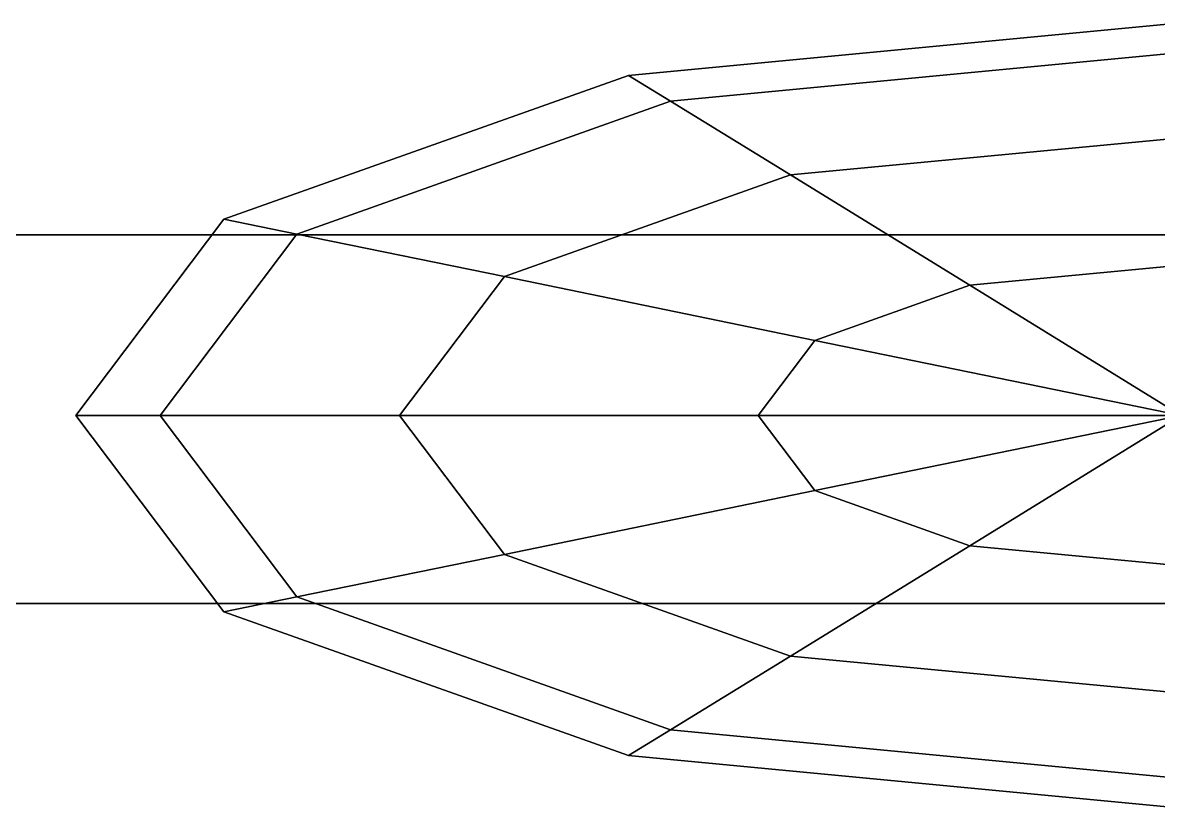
# Model space of a CAD drawing. Header units: metres. Extents: x -25 to 25, y -4.5 to 2.7.
# Drawn here: x -5.6 to -2.519, y -1.066 to 1.065 of the extents above; entities that cross this region are included whole.
import ezdxf

# ---------------------------------------------------------------- set-up
doc = ezdxf.new("R2010")
doc.units = ezdxf.units.M

msp = doc.modelspace()

# ---------------------------------------------------------------- linework, layer by layer
at = {"color": 50}
for points in [[(-2.4566, 1.06458, -9.94042), (-3.95603, 0.921852, -9.94042), (-3.8419, 0.851621, -9.27445), (-2.4566, 0.983488, -9.27445)], [(-2.4566, 0.983488, -10.6064), (-3.8419, 0.851621, -10.6064), (-3.95603, 0.921852, -9.94042), (-2.4566, 1.06458, -9.94042)], [(-2.4566, 0.983488, -9.27445), (-3.8419, 0.851621, -9.27445), (-3.51686, 0.65162, -8.70987), (-2.4566, 0.752546, -8.70987)], [(-2.4566, 0.752546, -11.171), (-3.51686, 0.65162, -11.171), (-3.8419, 0.851621, -10.6064), (-2.4566, 0.983488, -10.6064)], [(-3.8419, 0.851621, -10.6064), (-4.856, 0.491354, -10.6064), (-5.05369, 0.531902, -9.94042), (-3.95603, 0.921852, -9.94042)], [(-3.95603, 0.921852, -9.94042), (-5.05369, 0.531902, -9.94042), (-4.856, 0.491354, -9.27445), (-3.8419, 0.851621, -9.27445)], [(-3.51686, 0.65162, -11.171), (-4.29302, 0.375884, -11.171), (-4.856, 0.491354, -10.6064), (-3.8419, 0.851621, -10.6064)], [(-3.8419, 0.851621, -9.27445), (-4.856, 0.491354, -9.27445), (-4.29302, 0.375884, -8.70987), (-3.51686, 0.65162, -8.70987)], [(-2.4566, 0.752546, -8.70987), (-3.51686, 0.65162, -8.70987), (-3.03041, 0.352297, -8.33263), (-2.4566, 0.406918, -8.33263)], [(-2.4566, 0.406918, -11.5482), (-3.03041, 0.352297, -11.5482), (-3.51686, 0.65162, -11.171), (-2.4566, 0.752546, -11.171)], [(-3.03041, 0.352297, -11.5482), (-3.45047, 0.203069, -11.5482), (-4.29302, 0.375884, -11.171), (-3.51686, 0.65162, -11.171)], [(-3.51686, 0.65162, -8.70987), (-4.29302, 0.375884, -8.70987), (-3.45047, 0.203069, -8.33263), (-3.03041, 0.352297, -8.33263)], [(-5.05369, 0.531902, -9.94042), (-5.45546, -0.000779, -9.94042), (-5.22719, -0.000779, -9.27445), (-4.856, 0.491354, -9.27445)], [(-4.856, 0.491354, -10.6064), (-5.22719, -0.000779, -10.6064), (-5.45546, -0.000779, -9.94042), (-5.05369, 0.531902, -9.94042)], [(-4.856, 0.491354, -9.27445), (-5.22719, -0.000779, -9.27445), (-4.57712, -0.000779, -8.70987), (-4.29302, 0.375884, -8.70987)], [(-4.29302, 0.375884, -11.171), (-4.57712, -0.000779, -11.171), (-5.22719, -0.000779, -10.6064), (-4.856, 0.491354, -10.6064)], [(-2.4566, 0.406918, -8.33263), (-3.03041, 0.352297, -8.33263), (-2.4566, -0.000779, -8.20016)], [(-2.4566, -0.000779, -11.6807), (-3.03041, 0.352297, -11.5482), (-2.4566, 0.406918, -11.5482)], [(-4.29302, 0.375884, -8.70987), (-4.57712, -0.000779, -8.70987), (-3.60422, -0.000779, -8.33263), (-3.45047, 0.203069, -8.33263)], [(-3.45047, 0.203069, -11.5482), (-3.60422, -0.000779, -11.5482), (-4.57712, -0.000779, -11.171), (-4.29302, 0.375884, -11.171)], [(-2.4566, -0.000779, -11.6807), (-3.45047, 0.203069, -11.5482), (-3.03041, 0.352297, -11.5482)], [(-3.03041, 0.352297, -8.33263), (-3.45047, 0.203069, -8.33263), (-2.4566, -0.000779, -8.20016)], [(-3.45047, 0.203069, -8.33263), (-3.60422, -0.000779, -8.33263), (-2.4566, -0.000779, -8.20016)], [(-2.4566, -0.000779, -11.6807), (-3.60422, -0.000779, -11.5482), (-3.45047, 0.203069, -11.5482)], [(-5.22719, -0.000779, -10.6064), (-4.856, -0.492912, -10.6064), (-5.05369, -0.53346, -9.94042), (-5.45546, -0.000779, -9.94042)], [(-5.45546, -0.000779, -9.94042), (-5.05369, -0.53346, -9.94042), (-4.856, -0.492912, -9.27445), (-5.22719, -0.000779, -9.27445)], [(-4.57712, -0.000779, -11.171), (-4.29302, -0.377442, -11.171), (-4.856, -0.492912, -10.6064), (-5.22719, -0.000779, -10.6064)], [(-5.22719, -0.000779, -9.27445), (-4.856, -0.492912, -9.27445), (-4.29302, -0.377442, -8.70987), (-4.57712, -0.000779, -8.70987)], [(-3.60422, -0.000779, -11.5482), (-3.45047, -0.204627, -11.5482), (-4.29302, -0.377442, -11.171), (-4.57712, -0.000779, -11.171)], [(-4.57712, -0.000779, -8.70987), (-4.29302, -0.377442, -8.70987), (-3.45047, -0.204627, -8.33263), (-3.60422, -0.000779, -8.33263)], [(-2.4566, -0.000779, -11.6807), (-3.45047, -0.204627, -11.5482), (-3.60422, -0.000779, -11.5482)], [(-3.60422, -0.000779, -8.33263), (-3.45047, -0.204627, -8.33263), (-2.4566, -0.000779, -8.20016)], [(-3.45047, -0.204627, -8.33263), (-3.03041, -0.353855, -8.33263), (-2.4566, -0.000779, -8.20016)], [(-2.4566, -0.000779, -11.6807), (-3.03041, -0.353855, -11.5482), (-3.45047, -0.204627, -11.5482)], [(-2.4566, -0.000779, -11.6807), (-2.4566, -0.408476, -11.5482), (-3.03041, -0.353855, -11.5482)], [(-3.03041, -0.353855, -8.33263), (-2.4566, -0.408476, -8.33263), (-2.4566, -0.000779, -8.20016)], [(-4.29302, -0.377442, -8.70987), (-3.51686, -0.653178, -8.70987), (-3.03041, -0.353855, -8.33263), (-3.45047, -0.204627, -8.33263)], [(-3.45047, -0.204627, -11.5482), (-3.03041, -0.353855, -11.5482), (-3.51686, -0.653178, -11.171), (-4.29302, -0.377442, -11.171)], [(-3.03041, -0.353855, -11.5482), (-2.4566, -0.408476, -11.5482), (-2.4566, -0.754104, -11.171), (-3.51686, -0.653178, -11.171)], [(-3.51686, -0.653178, -8.70987), (-2.4566, -0.754104, -8.70987), (-2.4566, -0.408476, -8.33263), (-3.03041, -0.353855, -8.33263)], [(-4.856, -0.492912, -9.27445), (-3.8419, -0.853179, -9.27445), (-3.51686, -0.653178, -8.70987), (-4.29302, -0.377442, -8.70987)], [(-4.29302, -0.377442, -11.171), (-3.51686, -0.653178, -11.171), (-3.8419, -0.853179, -10.6064), (-4.856, -0.492912, -10.6064)], [(-5.05369, -0.53346, -9.94042), (-3.95603, -0.92341, -9.94042), (-3.8419, -0.853179, -9.27445), (-4.856, -0.492912, -9.27445)], [(-4.856, -0.492912, -10.6064), (-3.8419, -0.853179, -10.6064), (-3.95603, -0.92341, -9.94042), (-5.05369, -0.53346, -9.94042)], [(-3.51686, -0.653178, -11.171), (-2.4566, -0.754104, -11.171), (-2.4566, -0.985046, -10.6064), (-3.8419, -0.853179, -10.6064)], [(-3.8419, -0.853179, -9.27445), (-2.4566, -0.985046, -9.27445), (-2.4566, -0.754104, -8.70987), (-3.51686, -0.653178, -8.70987)], [(-3.8419, -0.853179, -10.6064), (-2.4566, -0.985046, -10.6064), (-2.4566, -1.06614, -9.94042), (-3.95603, -0.92341, -9.94042)], [(-3.95603, -0.92341, -9.94042), (-2.4566, -1.06614, -9.94042), (-2.4566, -0.985046, -9.27445), (-3.8419, -0.853179, -9.27445)]]:
    msp.add_3dface(points, dxfattribs=at)
at = {"color": 90}
for points in [[(-2.4566, 1.06458, -9.94042), (-3.95603, 0.921852, -9.94042), (-3.8419, 0.851621, -9.27445), (-2.4566, 0.983488, -9.27445)], [(-2.4566, 0.983488, -10.6064), (-3.8419, 0.851621, -10.6064), (-3.95603, 0.921852, -9.94042), (-2.4566, 1.06458, -9.94042)], [(-2.4566, 0.983488, -9.27445), (-3.8419, 0.851621, -9.27445), (-3.51686, 0.65162, -8.70987), (-2.4566, 0.752546, -8.70987)], [(-2.4566, 0.752546, -11.171), (-3.51686, 0.65162, -11.171), (-3.8419, 0.851621, -10.6064), (-2.4566, 0.983488, -10.6064)], [(-3.8419, 0.851621, -10.6064), (-4.856, 0.491354, -10.6064), (-5.05369, 0.531902, -9.94042), (-3.95603, 0.921852, -9.94042)], [(-3.95603, 0.921852, -9.94042), (-5.05369, 0.531902, -9.94042), (-4.856, 0.491354, -9.27445), (-3.8419, 0.851621, -9.27445)], [(-3.51686, 0.65162, -11.171), (-4.29302, 0.375884, -11.171), (-4.856, 0.491354, -10.6064), (-3.8419, 0.851621, -10.6064)], [(-3.8419, 0.851621, -9.27445), (-4.856, 0.491354, -9.27445), (-4.29302, 0.375884, -8.70987), (-3.51686, 0.65162, -8.70987)], [(-2.4566, 0.752546, -8.70987), (-3.51686, 0.65162, -8.70987), (-3.03041, 0.352297, -8.33263), (-2.4566, 0.406918, -8.33263)], [(-2.4566, 0.406918, -11.5482), (-3.03041, 0.352297, -11.5482), (-3.51686, 0.65162, -11.171), (-2.4566, 0.752546, -11.171)], [(-3.03041, 0.352297, -11.5482), (-3.45047, 0.203069, -11.5482), (-4.29302, 0.375884, -11.171), (-3.51686, 0.65162, -11.171)], [(-3.51686, 0.65162, -8.70987), (-4.29302, 0.375884, -8.70987), (-3.45047, 0.203069, -8.33263), (-3.03041, 0.352297, -8.33263)], [(-5.05369, 0.531902, -9.94042), (-5.45546, -0.000779, -9.94042), (-5.22719, -0.000779, -9.27445), (-4.856, 0.491354, -9.27445)], [(-4.856, 0.491354, -10.6064), (-5.22719, -0.000779, -10.6064), (-5.45546, -0.000779, -9.94042), (-5.05369, 0.531902, -9.94042)], [(-4.856, 0.491354, -9.27445), (-5.22719, -0.000779, -9.27445), (-4.57712, -0.000779, -8.70987), (-4.29302, 0.375884, -8.70987)], [(-4.29302, 0.375884, -11.171), (-4.57712, -0.000779, -11.171), (-5.22719, -0.000779, -10.6064), (-4.856, 0.491354, -10.6064)], [(-2.4566, 0.406918, -8.33263), (-3.03041, 0.352297, -8.33263), (-2.4566, -0.000779, -8.20016)], [(-2.4566, -0.000779, -11.6807), (-3.03041, 0.352297, -11.5482), (-2.4566, 0.406918, -11.5482)], [(-4.29302, 0.375884, -8.70987), (-4.57712, -0.000779, -8.70987), (-3.60422, -0.000779, -8.33263), (-3.45047, 0.203069, -8.33263)], [(-3.45047, 0.203069, -11.5482), (-3.60422, -0.000779, -11.5482), (-4.57712, -0.000779, -11.171), (-4.29302, 0.375884, -11.171)], [(-2.4566, -0.000779, -11.6807), (-3.45047, 0.203069, -11.5482), (-3.03041, 0.352297, -11.5482)], [(-3.03041, 0.352297, -8.33263), (-3.45047, 0.203069, -8.33263), (-2.4566, -0.000779, -8.20016)], [(-3.45047, 0.203069, -8.33263), (-3.60422, -0.000779, -8.33263), (-2.4566, -0.000779, -8.20016)], [(-2.4566, -0.000779, -11.6807), (-3.60422, -0.000779, -11.5482), (-3.45047, 0.203069, -11.5482)], [(-5.22719, -0.000779, -10.6064), (-4.856, -0.492912, -10.6064), (-5.05369, -0.53346, -9.94042), (-5.45546, -0.000779, -9.94042)], [(-5.45546, -0.000779, -9.94042), (-5.05369, -0.53346, -9.94042), (-4.856, -0.492912, -9.27445), (-5.22719, -0.000779, -9.27445)], [(-4.57712, -0.000779, -11.171), (-4.29302, -0.377442, -11.171), (-4.856, -0.492912, -10.6064), (-5.22719, -0.000779, -10.6064)], [(-5.22719, -0.000779, -9.27445), (-4.856, -0.492912, -9.27445), (-4.29302, -0.377442, -8.70987), (-4.57712, -0.000779, -8.70987)], [(-3.60422, -0.000779, -11.5482), (-3.45047, -0.204627, -11.5482), (-4.29302, -0.377442, -11.171), (-4.57712, -0.000779, -11.171)], [(-4.57712, -0.000779, -8.70987), (-4.29302, -0.377442, -8.70987), (-3.45047, -0.204627, -8.33263), (-3.60422, -0.000779, -8.33263)], [(-2.4566, -0.000779, -11.6807), (-3.45047, -0.204627, -11.5482), (-3.60422, -0.000779, -11.5482)], [(-3.60422, -0.000779, -8.33263), (-3.45047, -0.204627, -8.33263), (-2.4566, -0.000779, -8.20016)], [(-3.45047, -0.204627, -8.33263), (-3.03041, -0.353855, -8.33263), (-2.4566, -0.000779, -8.20016)], [(-2.4566, -0.000779, -11.6807), (-3.03041, -0.353855, -11.5482), (-3.45047, -0.204627, -11.5482)], [(-2.4566, -0.000779, -11.6807), (-2.4566, -0.408476, -11.5482), (-3.03041, -0.353855, -11.5482)], [(-3.03041, -0.353855, -8.33263), (-2.4566, -0.408476, -8.33263), (-2.4566, -0.000779, -8.20016)], [(-4.29302, -0.377442, -8.70987), (-3.51686, -0.653178, -8.70987), (-3.03041, -0.353855, -8.33263), (-3.45047, -0.204627, -8.33263)], [(-3.45047, -0.204627, -11.5482), (-3.03041, -0.353855, -11.5482), (-3.51686, -0.653178, -11.171), (-4.29302, -0.377442, -11.171)], [(-3.03041, -0.353855, -11.5482), (-2.4566, -0.408476, -11.5482), (-2.4566, -0.754104, -11.171), (-3.51686, -0.653178, -11.171)], [(-3.51686, -0.653178, -8.70987), (-2.4566, -0.754104, -8.70987), (-2.4566, -0.408476, -8.33263), (-3.03041, -0.353855, -8.33263)], [(-4.856, -0.492912, -9.27445), (-3.8419, -0.853179, -9.27445), (-3.51686, -0.653178, -8.70987), (-4.29302, -0.377442, -8.70987)], [(-4.29302, -0.377442, -11.171), (-3.51686, -0.653178, -11.171), (-3.8419, -0.853179, -10.6064), (-4.856, -0.492912, -10.6064)], [(-5.05369, -0.53346, -9.94042), (-3.95603, -0.92341, -9.94042), (-3.8419, -0.853179, -9.27445), (-4.856, -0.492912, -9.27445)], [(-4.856, -0.492912, -10.6064), (-3.8419, -0.853179, -10.6064), (-3.95603, -0.92341, -9.94042), (-5.05369, -0.53346, -9.94042)], [(-3.51686, -0.653178, -11.171), (-2.4566, -0.754104, -11.171), (-2.4566, -0.985046, -10.6064), (-3.8419, -0.853179, -10.6064)], [(-3.8419, -0.853179, -9.27445), (-2.4566, -0.985046, -9.27445), (-2.4566, -0.754104, -8.70987), (-3.51686, -0.653178, -8.70987)], [(-3.8419, -0.853179, -10.6064), (-2.4566, -0.985046, -10.6064), (-2.4566, -1.06614, -9.94042), (-3.95603, -0.92341, -9.94042)], [(-3.95603, -0.92341, -9.94042), (-2.4566, -1.06614, -9.94042), (-2.4566, -0.985046, -9.27445), (-3.8419, -0.853179, -9.27445)]]:
    msp.add_3dface(points, dxfattribs=at)
at = {"color": 170}
for points in [[(-2.4566, 1.06458, -9.94042), (-3.95603, 0.921852, -9.94042), (-3.8419, 0.851621, -9.27445), (-2.4566, 0.983488, -9.27445)], [(-2.4566, 0.983488, -10.6064), (-3.8419, 0.851621, -10.6064), (-3.95603, 0.921852, -9.94042), (-2.4566, 1.06458, -9.94042)], [(-2.4566, 0.983488, -9.27445), (-3.8419, 0.851621, -9.27445), (-3.51686, 0.65162, -8.70987), (-2.4566, 0.752546, -8.70987)], [(-2.4566, 0.752546, -11.171), (-3.51686, 0.65162, -11.171), (-3.8419, 0.851621, -10.6064), (-2.4566, 0.983488, -10.6064)], [(-3.8419, 0.851621, -10.6064), (-4.856, 0.491354, -10.6064), (-5.05369, 0.531902, -9.94042), (-3.95603, 0.921852, -9.94042)], [(-3.95603, 0.921852, -9.94042), (-5.05369, 0.531902, -9.94042), (-4.856, 0.491354, -9.27445), (-3.8419, 0.851621, -9.27445)], [(-3.51686, 0.65162, -11.171), (-4.29302, 0.375884, -11.171), (-4.856, 0.491354, -10.6064), (-3.8419, 0.851621, -10.6064)], [(-3.8419, 0.851621, -9.27445), (-4.856, 0.491354, -9.27445), (-4.29302, 0.375884, -8.70987), (-3.51686, 0.65162, -8.70987)], [(-2.4566, 0.752546, -8.70987), (-3.51686, 0.65162, -8.70987), (-3.03041, 0.352297, -8.33263), (-2.4566, 0.406918, -8.33263)], [(-2.4566, 0.406918, -11.5482), (-3.03041, 0.352297, -11.5482), (-3.51686, 0.65162, -11.171), (-2.4566, 0.752546, -11.171)], [(-3.03041, 0.352297, -11.5482), (-3.45047, 0.203069, -11.5482), (-4.29302, 0.375884, -11.171), (-3.51686, 0.65162, -11.171)], [(-3.51686, 0.65162, -8.70987), (-4.29302, 0.375884, -8.70987), (-3.45047, 0.203069, -8.33263), (-3.03041, 0.352297, -8.33263)], [(-5.05369, 0.531902, -9.94042), (-5.45546, -0.000779, -9.94042), (-5.22719, -0.000779, -9.27445), (-4.856, 0.491354, -9.27445)], [(-4.856, 0.491354, -10.6064), (-5.22719, -0.000779, -10.6064), (-5.45546, -0.000779, -9.94042), (-5.05369, 0.531902, -9.94042)], [(-4.856, 0.491354, -9.27445), (-5.22719, -0.000779, -9.27445), (-4.57712, -0.000779, -8.70987), (-4.29302, 0.375884, -8.70987)], [(-4.29302, 0.375884, -11.171), (-4.57712, -0.000779, -11.171), (-5.22719, -0.000779, -10.6064), (-4.856, 0.491354, -10.6064)], [(-2.4566, 0.406918, -8.33263), (-3.03041, 0.352297, -8.33263), (-2.4566, -0.000779, -8.20016)], [(-2.4566, -0.000779, -11.6807), (-3.03041, 0.352297, -11.5482), (-2.4566, 0.406918, -11.5482)], [(-4.29302, 0.375884, -8.70987), (-4.57712, -0.000779, -8.70987), (-3.60422, -0.000779, -8.33263), (-3.45047, 0.203069, -8.33263)], [(-3.45047, 0.203069, -11.5482), (-3.60422, -0.000779, -11.5482), (-4.57712, -0.000779, -11.171), (-4.29302, 0.375884, -11.171)], [(-2.4566, -0.000779, -11.6807), (-3.45047, 0.203069, -11.5482), (-3.03041, 0.352297, -11.5482)], [(-3.03041, 0.352297, -8.33263), (-3.45047, 0.203069, -8.33263), (-2.4566, -0.000779, -8.20016)], [(-3.45047, 0.203069, -8.33263), (-3.60422, -0.000779, -8.33263), (-2.4566, -0.000779, -8.20016)], [(-2.4566, -0.000779, -11.6807), (-3.60422, -0.000779, -11.5482), (-3.45047, 0.203069, -11.5482)], [(-5.22719, -0.000779, -10.6064), (-4.856, -0.492912, -10.6064), (-5.05369, -0.53346, -9.94042), (-5.45546, -0.000779, -9.94042)], [(-5.45546, -0.000779, -9.94042), (-5.05369, -0.53346, -9.94042), (-4.856, -0.492912, -9.27445), (-5.22719, -0.000779, -9.27445)], [(-4.57712, -0.000779, -11.171), (-4.29302, -0.377442, -11.171), (-4.856, -0.492912, -10.6064), (-5.22719, -0.000779, -10.6064)], [(-5.22719, -0.000779, -9.27445), (-4.856, -0.492912, -9.27445), (-4.29302, -0.377442, -8.70987), (-4.57712, -0.000779, -8.70987)], [(-3.60422, -0.000779, -11.5482), (-3.45047, -0.204627, -11.5482), (-4.29302, -0.377442, -11.171), (-4.57712, -0.000779, -11.171)], [(-4.57712, -0.000779, -8.70987), (-4.29302, -0.377442, -8.70987), (-3.45047, -0.204627, -8.33263), (-3.60422, -0.000779, -8.33263)], [(-2.4566, -0.000779, -11.6807), (-3.45047, -0.204627, -11.5482), (-3.60422, -0.000779, -11.5482)], [(-3.60422, -0.000779, -8.33263), (-3.45047, -0.204627, -8.33263), (-2.4566, -0.000779, -8.20016)], [(-3.45047, -0.204627, -8.33263), (-3.03041, -0.353855, -8.33263), (-2.4566, -0.000779, -8.20016)], [(-2.4566, -0.000779, -11.6807), (-3.03041, -0.353855, -11.5482), (-3.45047, -0.204627, -11.5482)], [(-2.4566, -0.000779, -11.6807), (-2.4566, -0.408476, -11.5482), (-3.03041, -0.353855, -11.5482)], [(-3.03041, -0.353855, -8.33263), (-2.4566, -0.408476, -8.33263), (-2.4566, -0.000779, -8.20016)], [(-4.29302, -0.377442, -8.70987), (-3.51686, -0.653178, -8.70987), (-3.03041, -0.353855, -8.33263), (-3.45047, -0.204627, -8.33263)], [(-3.45047, -0.204627, -11.5482), (-3.03041, -0.353855, -11.5482), (-3.51686, -0.653178, -11.171), (-4.29302, -0.377442, -11.171)], [(-3.03041, -0.353855, -11.5482), (-2.4566, -0.408476, -11.5482), (-2.4566, -0.754104, -11.171), (-3.51686, -0.653178, -11.171)], [(-3.51686, -0.653178, -8.70987), (-2.4566, -0.754104, -8.70987), (-2.4566, -0.408476, -8.33263), (-3.03041, -0.353855, -8.33263)], [(-4.856, -0.492912, -9.27445), (-3.8419, -0.853179, -9.27445), (-3.51686, -0.653178, -8.70987), (-4.29302, -0.377442, -8.70987)], [(-4.29302, -0.377442, -11.171), (-3.51686, -0.653178, -11.171), (-3.8419, -0.853179, -10.6064), (-4.856, -0.492912, -10.6064)], [(-5.05369, -0.53346, -9.94042), (-3.95603, -0.92341, -9.94042), (-3.8419, -0.853179, -9.27445), (-4.856, -0.492912, -9.27445)], [(-4.856, -0.492912, -10.6064), (-3.8419, -0.853179, -10.6064), (-3.95603, -0.92341, -9.94042), (-5.05369, -0.53346, -9.94042)], [(-3.51686, -0.653178, -11.171), (-2.4566, -0.754104, -11.171), (-2.4566, -0.985046, -10.6064), (-3.8419, -0.853179, -10.6064)], [(-3.8419, -0.853179, -9.27445), (-2.4566, -0.985046, -9.27445), (-2.4566, -0.754104, -8.70987), (-3.51686, -0.653178, -8.70987)], [(-3.8419, -0.853179, -10.6064), (-2.4566, -0.985046, -10.6064), (-2.4566, -1.06614, -9.94042), (-3.95603, -0.92341, -9.94042)], [(-3.95603, -0.92341, -9.94042), (-2.4566, -1.06614, -9.94042), (-2.4566, -0.985046, -9.27445), (-3.8419, -0.853179, -9.27445)]]:
    msp.add_3dface(points, dxfattribs=at)
at = {"color": 250}
for points in [[(25.033, 0.48886, -8.20492), (25.033, -0.510457, -8.20492), (-25.0159, -0.510456, -8.20492), (-25.0158, 0.488861, -8.20492)], [(25.033, 0.48886, -4.20855), (25.033, -0.510457, -4.20855), (-25.0159, -0.510456, -4.20855), (-25.0158, 0.488861, -4.20855)], [(25.033, 0.48886, 7.82296), (25.033, -0.510457, 7.82296), (-25.0159, -0.510456, 7.82296), (-25.0158, 0.488861, 7.82296)], [(25.033, 0.48886, 3.81198), (25.033, -0.510457, 3.81198), (-25.0159, -0.510456, 3.81198), (-25.0158, 0.488861, 3.81198)], [(25.033, 0.48886, -0.194883), (25.033, -0.510457, -0.194883), (-25.0159, -0.510456, -0.194883), (-25.0158, 0.488861, -0.194883)], [(25.033, 0.48886, -7.81621), (-25.0158, 0.48886, -7.81621), (-25.0159, -0.510456, -7.81621), (25.033, -0.510457, -7.81621)], [(25.033, 0.48886, -3.81984), (-25.0158, 0.48886, -3.81984), (-25.0159, -0.510456, -3.81984), (25.033, -0.510457, -3.81984)], [(25.033, 0.48886, 8.21167), (-25.0158, 0.48886, 8.21167), (-25.0159, -0.510456, 8.21167), (25.033, -0.510457, 8.21167)], [(25.033, 0.48886, 4.20069), (-25.0158, 0.48886, 4.20069), (-25.0159, -0.510456, 4.20069), (25.033, -0.510457, 4.20069)], [(25.033, 0.48886, 0.193826), (-25.0158, 0.48886, 0.193826), (-25.0159, -0.510456, 0.193826), (25.033, -0.510457, 0.193826)], [(25.033, 0.48886, -7.81621), (25.033, 0.48886, -8.20492), (-25.0158, 0.488861, -8.20492), (-25.0158, 0.48886, -7.81621)], [(25.033, 0.48886, -3.81984), (25.033, 0.48886, -4.20855), (-25.0158, 0.488861, -4.20855), (-25.0158, 0.48886, -3.81984)], [(25.033, 0.48886, 8.21167), (25.033, 0.48886, 7.82296), (-25.0158, 0.488861, 7.82296), (-25.0158, 0.48886, 8.21167)], [(25.033, 0.48886, 4.20069), (25.033, 0.48886, 3.81198), (-25.0158, 0.488861, 3.81198), (-25.0158, 0.48886, 4.20069)], [(25.033, 0.48886, 0.193826), (25.033, 0.48886, -0.194883), (-25.0158, 0.488861, -0.194883), (-25.0158, 0.48886, 0.193826)], [(25.033, -0.510457, -8.20492), (25.033, -0.510457, -7.81621), (-25.0159, -0.510456, -7.81621), (-25.0159, -0.510456, -8.20492)], [(25.033, -0.510457, -4.20855), (25.033, -0.510457, -3.81984), (-25.0159, -0.510456, -3.81984), (-25.0159, -0.510456, -4.20855)], [(25.033, -0.510457, 7.82296), (25.033, -0.510457, 8.21167), (-25.0159, -0.510456, 8.21167), (-25.0159, -0.510456, 7.82296)], [(25.033, -0.510457, 3.81198), (25.033, -0.510457, 4.20069), (-25.0159, -0.510456, 4.20069), (-25.0159, -0.510456, 3.81198)], [(25.033, -0.510457, -0.194883), (25.033, -0.510457, 0.193826), (-25.0159, -0.510456, 0.193826), (-25.0159, -0.510456, -0.194883)]]:
    msp.add_3dface(points, dxfattribs=at)

doc.saveas('drawing.dxf')
